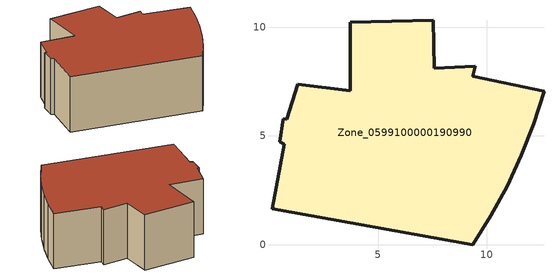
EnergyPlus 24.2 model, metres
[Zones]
Zone_0599100000190990
 floor ground (C_G): 0.69,4.62 0.48,4.73 0.64,5.78 0.79,5.75 1.3,7.38 3.71,7.07 3.72,10.23 7.54,10.31 7.58,8.11 9.46,8.2 9.36,7.73 12.63,7.04 12.15,5.56 11.59,4.1 10.93,2.69 10.18,1.32 9.36,0 0.12,1.64 z0.19
 wall outside (C_F): 10.18,1.32 10.93,2.69 11.59,4.1 12.15,5.56 12.63,7.04 9.36,7.73 9.46,8.2 7.58,8.11 7.54,10.31 3.72,10.23 3.71,7.07 1.3,7.38 0.79,5.75 0.64,5.78 0.48,4.73 0.69,4.62 0.12,1.64 9.36,0 10.18,1.32 z0.19:4.21
 roof outside (C_R): 0.69,4.62 0.12,1.64 9.36,0 10.18,1.32 10.93,2.69 11.59,4.1 12.15,5.56 12.63,7.04 9.36,7.73 9.46,8.2 7.58,8.11 7.54,10.31 3.72,10.23 3.71,7.07 1.3,7.38 0.79,5.75 0.64,5.78 0.48,4.73 z4.21
[BUILDING]
Pand.0599100000190990: North Axis=0; Terrain=City; Loads Convergence Tolerance Value=0.04; Temperature Convergence Tolerance Value=0.4; Solar Distribution=FullExterior; Maximum Number of Warmup Days=25; Minimum Number of Warmup Days=1
[Site:Location]
Rotterdam.The.Hague.AP_ZH_NLD Design_Conditions: Latitude=51.96; Longitude=4.45; Time Zone=1; Elevation=-4.5
[SITE:GROUNDTEMPERATURE:BUILDINGSURFACE]
18, 18, 18, 18, 18, 18, 18, 18, 18, 18, 18, 18
[MATERIAL] Thermal Absorptance=0.9; Solar Absorptance=0.7; Visible Absorptance=0.7
Name | Roughness | Thickness | Conductivity | Density | Specific Heat
G.TC.1946 | MediumSmooth | 0.15 | 1 | 540 | 1210
F.TC.1946 | Rough | 0.3 | 0.857143 | 1920 | 840
R.TC.1946 | MediumRough | 0.2 | 0.909091 | 1500 | 1000
[CONSTRUCTION]
C_G: G.TC.1946
C_F: F.TC.1946
C_R: R.TC.1946
[ZONE]
Zone_0599100000190990: Type=1; Multiplier=1; Ceiling Height=Autocalculate; Volume=Autocalculate; Floor Area=autocalculate; Part of Total Floor Area=Yes
[ZONEINFILTRATION:DESIGNFLOWRATE]
Infil_Zone_0599100000190990: Zone or ZoneList or Space or SpaceList=Zone_0599100000190990; Schedule=AlwaysOn; Design Flow Rate Calculation Method=Flow/Area; Flow Rate per Floor Area=0.003; Constant Term Coefficient=1; Temperature Term Coefficient=0; Velocity Term Coefficient=0; Velocity Squared Term Coefficient=0
[HVACTEMPLATE:ZONE:IDEALLOADSAIRSYSTEM]
Zone_0599100000190990: Maximum Heating Supply Air Temperature=50; Minimum Cooling Supply Air Temperature=13; Maximum Heating Supply Air Humidity Ratio=0.0156; Minimum Cooling Supply Air Humidity Ratio=0.0077; Heating Limit=NoLimit; Cooling Limit=NoLimit; Dehumidification Control Type=ConstantSensibleHeatRatio; Cooling Sensible Heat Ratio=0.7; Dehumidification Setpoint=60; Humidification Control Type=None; Humidification Setpoint=30; Outdoor Air Method=None; Outdoor Air Flow Rate per Person=0.00944; Outdoor Air Flow Rate per Zone Floor Area=0; Outdoor Air Flow Rate per Zone=0; Demand Controlled Ventilation Type=None; Outdoor Air Economizer Type=NoEconomizer; Heat Recovery Type=None; Sensible Heat Recovery Effectiveness=0.7; Latent Heat Recovery Effectiveness=0.65
[ZONECONTROL:THERMOSTAT]
ThermostatControl_Zone_0599100000190990: Zone or ZoneList=Zone_0599100000190990; Control Type Schedule=DualSetpointControlType; Control 1=Thermostat_Zone_0599100000190990; Temperature Difference Between Cutout And Setpoint=0
[THERMOSTATSETPOINT:DUALSETPOINT]
Thermostat_Zone_0599100000190990: Heating Setpoint Temperature Schedule=HeatingSetpoint_Zone_0599100000190990; Cooling Setpoint Temperature Schedule=CoolingSetpoint_Zone_0599100000190990
[SCHEDULE:COMPACT]
HeatingSetpoint_Zone_0599100000190990: Through: 12/31, For: AllDays, Until: 24:00, 21
CoolingSetpoint_Zone_0599100000190990: Through: 12/31, For: AllDays, Until: 24:00, 24
DualSetpointControlType: Through: 12/31, For: AllDays, Until: 24:00, 4
AlwaysOn: Through: 12/31, For: AllDays, Until: 24:00, 1
